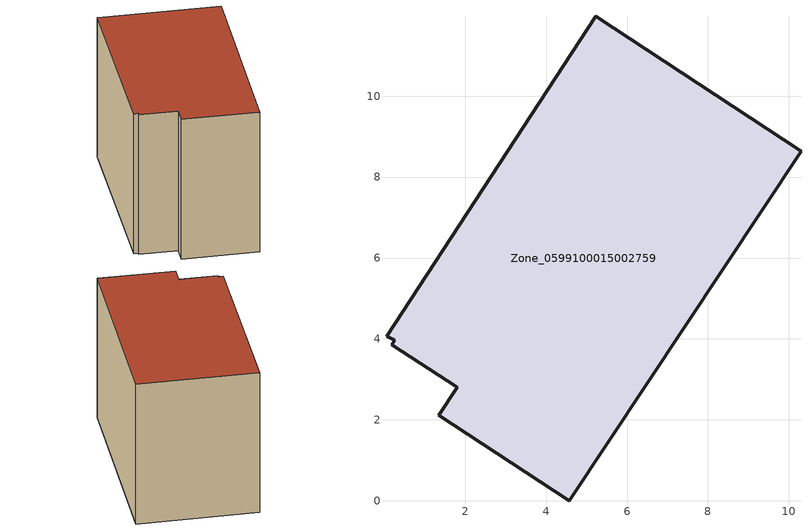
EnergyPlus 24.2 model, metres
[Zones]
Zone_0599100015002759
 floor ground (C_G): 0.06,4.07 5.22,11.98 10.3,8.64 4.58,0 1.35,2.12 1.8,2.8 0.19,3.86 0.25,3.96 z0.81
 wall outside (C_F): 1.8,2.8 1.35,2.12 4.58,0 10.3,8.64 5.22,11.98 0.06,4.07 0.25,3.96 0.19,3.86 1.8,2.8 z0.81:8.61
 roof outside (C_R): 5.22,11.98 0.06,4.07 0.25,3.96 0.19,3.86 1.8,2.8 1.35,2.12 4.58,0 10.3,8.64 z8.61
[BUILDING]
Pand.0599100015002759: North Axis=0; Terrain=City; Loads Convergence Tolerance Value=0.04; Temperature Convergence Tolerance Value=0.4; Solar Distribution=FullExterior; Maximum Number of Warmup Days=25; Minimum Number of Warmup Days=1
[Site:Location]
Rotterdam.The.Hague.AP_ZH_NLD Design_Conditions: Latitude=51.96; Longitude=4.45; Time Zone=1; Elevation=-4.5
[SITE:GROUNDTEMPERATURE:BUILDINGSURFACE]
18, 18, 18, 18, 18, 18, 18, 18, 18, 18, 18, 18
[MATERIAL] Thermal Absorptance=0.9; Solar Absorptance=0.7; Visible Absorptance=0.7
Name | Roughness | Thickness | Conductivity | Density | Specific Heat
G.TI.1965-1974 | MediumSmooth | 0.15 | 0.882353 | 540 | 1210
F.TI.1965-1974 | Rough | 0.3 | 0.697674 | 1920 | 840
R.TI.1965-1974 | MediumRough | 0.2 | 0.232558 | 1500 | 1000
[CONSTRUCTION]
C_G: G.TI.1965-1974
C_F: F.TI.1965-1974
C_R: R.TI.1965-1974
[ZONE]
Zone_0599100015002759: Type=1; Multiplier=1; Ceiling Height=Autocalculate; Volume=Autocalculate; Floor Area=autocalculate; Part of Total Floor Area=Yes
[ZONEINFILTRATION:DESIGNFLOWRATE]
Infil_Zone_0599100015002759: Zone or ZoneList or Space or SpaceList=Zone_0599100015002759; Schedule=AlwaysOn; Design Flow Rate Calculation Method=Flow/Area; Flow Rate per Floor Area=0.003; Constant Term Coefficient=1; Temperature Term Coefficient=0; Velocity Term Coefficient=0; Velocity Squared Term Coefficient=0
[HVACTEMPLATE:ZONE:IDEALLOADSAIRSYSTEM]
Zone_0599100015002759: Maximum Heating Supply Air Temperature=50; Minimum Cooling Supply Air Temperature=13; Maximum Heating Supply Air Humidity Ratio=0.0156; Minimum Cooling Supply Air Humidity Ratio=0.0077; Heating Limit=NoLimit; Cooling Limit=NoLimit; Dehumidification Control Type=ConstantSensibleHeatRatio; Cooling Sensible Heat Ratio=0.7; Dehumidification Setpoint=60; Humidification Control Type=None; Humidification Setpoint=30; Outdoor Air Method=None; Outdoor Air Flow Rate per Person=0.00944; Outdoor Air Flow Rate per Zone Floor Area=0; Outdoor Air Flow Rate per Zone=0; Demand Controlled Ventilation Type=None; Outdoor Air Economizer Type=NoEconomizer; Heat Recovery Type=None; Sensible Heat Recovery Effectiveness=0.7; Latent Heat Recovery Effectiveness=0.65
[ZONECONTROL:THERMOSTAT]
ThermostatControl_Zone_0599100015002759: Zone or ZoneList=Zone_0599100015002759; Control Type Schedule=DualSetpointControlType; Control 1=Thermostat_Zone_0599100015002759; Temperature Difference Between Cutout And Setpoint=0
[THERMOSTATSETPOINT:DUALSETPOINT]
Thermostat_Zone_0599100015002759: Heating Setpoint Temperature Schedule=HeatingSetpoint_Zone_0599100015002759; Cooling Setpoint Temperature Schedule=CoolingSetpoint_Zone_0599100015002759
[SCHEDULE:COMPACT]
HeatingSetpoint_Zone_0599100015002759: Through: 12/31, For: AllDays, Until: 24:00, 21
CoolingSetpoint_Zone_0599100015002759: Through: 12/31, For: AllDays, Until: 24:00, 24
DualSetpointControlType: Through: 12/31, For: AllDays, Until: 24:00, 4
AlwaysOn: Through: 12/31, For: AllDays, Until: 24:00, 1
